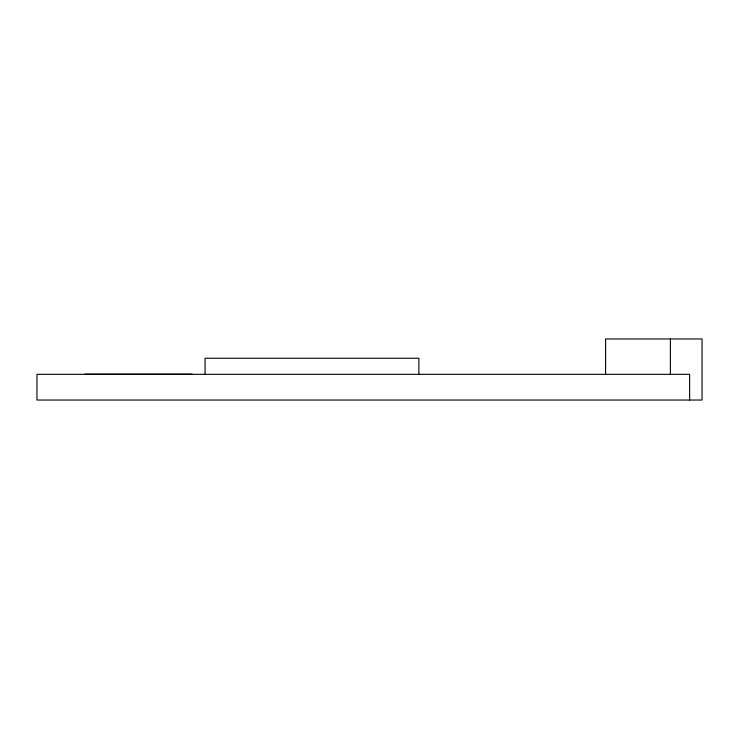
<?xml version="1.0" encoding="UTF-8"?>
<svg xmlns="http://www.w3.org/2000/svg" width="739" height="739" viewBox="0 0 739 739"><rect width="100%" height="100%" fill="white"/><g stroke="black" fill="none" stroke-linecap="round" stroke-linejoin="round"><path stroke-width="1.11" d="M84.967 374.165L191.983 374.165M689.626 400.039L689.626 374.322L36.95 374.322L36.95 400.039L702.05 400.039L702.05 338.961L605.592 338.961L605.592 374.322M670.384 338.961L670.384 374.322M418.874 374.322L418.874 358.249L205.072 358.249L205.072 374.322"/></g></svg>
